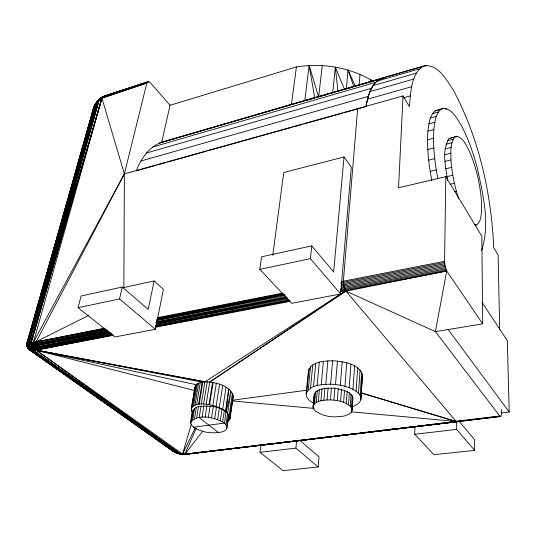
<?xml version="1.0" encoding="UTF-8"?>
<svg xmlns="http://www.w3.org/2000/svg" width="536" height="536" viewBox="0 0 536 536"><rect width="100%" height="100%" fill="white"/><g stroke="black" fill="none" stroke-linecap="round" stroke-linejoin="round"><path stroke-width="0.8" d="M352.835 397.31L351.998 410.636L351.408 412.037L348.561 414.462L343.837 416.157L334.504 416.961L327.851 416.251L321.741 414.63L315.114 410.904L313.165 407.97L313.051 406.496L314.176 394.704L315.711 391.917L319.436 389.692L324.91 388.305L334.9 388.178L344.521 390.382L349.365 392.861L352.246 395.789L352.835 397.31L351.998 410.636M156.405 165.195L136.265 170.823C141.028 158.763 149.021 146.757 161.731 142.201L170.066 105.27L149.939 82.229L147.869 81.8L105.049 95.776C98.235 98.095 94.041 104.868 92.587 111.609L27.055 342.826L26.934 345.901L29.158 349.546L171.835 450.307L30.498 350.283C28.026 349.164 26.693 345.305 28.214 342.873L96.105 103.394L27.142 343.77L27.269 346.725L29.158 349.546L171.346 449.925C175.48 452.98 180.632 454.93 185.831 454.361L500.617 416.505L501.401 414.69L501.408 409.605M123.863 287.685L124.372 173.885L146.857 83.06L147.869 81.8M414.965 426.797L414.723 434.274L433.912 454.702L474.615 450.387L456.625 429.383L456.672 421.537M357.653 108.641L343.355 281.179L343.636 285.433L345.191 289.936L346.001 291.135L435.4 331.623L482.722 323.858L446.729 270.988L445.128 266.385L444.545 261.3L445.838 176.639L398.543 187.801L403.032 95.944L124.372 173.885L33.5 342.035L31.644 343.308L29.996 343.563C29.333 346.176 30.418 349.807 33.245 350.544L179.929 453.811L183.339 454.468L185.831 454.361C178.997 455.01 172.411 451.58 167.734 446.796C172.625 451.526 179.305 455.379 186.354 454.233C184.237 455.942 166.287 449.637 180.759 454.18M352.929 406.516C356.742 405.109 361.525 402.261 360.936 397.545L362.463 374.309C357.793 363.194 343.201 361.579 332.608 360.735C324.226 361.009 311.644 361.338 308.441 370.791L306.13 393.853C306.009 398.536 310.391 401.591 314.109 403.548M362.463 374.309L360.902 399.662M27.939 342.296L27.055 342.826L27.269 346.725L31.771 346.973L109.297 332.086M235.344 448.197L457.201 421.665L456.002 421.249L346.001 291.135L343.764 286.05L343.355 281.179M372.882 81.305L370.858 79.904L370.798 81.512L370.858 79.904C348.527 67.06 321.747 62.866 296.421 66.953L170.066 105.27M437.791 178.388C434.716 162.354 432.807 145.966 433.845 129.625C434.776 122.603 435.272 114.456 440.813 109.337L443.681 108.245C452.525 109.183 456.907 118.603 461.201 125.25C468.491 138.878 473.415 153.611 477.402 168.498C483.097 194.983 490.319 223.834 481.616 250.379M431.835 180.599C428.713 164.344 426.743 147.735 427.882 131.173C428.847 124.131 429.43 115.97 435.038 110.892L443.681 108.245M458.709 198.849C454.622 186.24 451.902 173.168 450.977 159.936C451.031 152.371 449.771 143.434 454.823 137.109L456.813 136.305C463.64 137.819 466.253 145.698 469.322 151.145C473.188 159.822 475.935 168.947 478.058 178.193C480.423 189.295 482.092 200.652 481.482 212.028C480.846 216.45 480.805 222.145 476.605 224.819L475.157 225.127M195.184 390.704L36.522 350.263L34.934 348.903L33.661 346.068C31.39 346.665 28.669 345.988 27.061 344.246L26.974 343.221L94.262 106.463L98.483 100.064L105.049 95.776L102.805 96.735L100.587 98.142L100.024 99.388L101.927 97.934L147.119 82.504L104.614 96.058C98.584 98.021 95.013 103.917 93.083 109.612L27.142 343.77L29.802 345.311L33.661 346.068L35.966 345.218L108.165 331.188M447.627 180.645C445.865 167.091 441.302 150.944 449.034 138.576L456.813 136.305M360.936 397.545L360.132 395.387L358.497 393.25L360.078 369.907M360.132 395.387L361.679 372.091M33.661 346.068L33.5 342.035L101.927 97.934L102.805 96.735M358.497 393.25L356.085 391.213L357.706 367.823M351.998 409.169L351.402 407.668L352.246 395.789M356.085 391.213L352.956 389.33L354.624 365.9M351.408 412.037L351.516 410.462M351.402 407.668L350.222 406.188L351.08 394.288M350.222 406.188L346.263 403.474L347.161 391.541M352.956 389.33L349.211 387.675L350.939 364.212M348.494 404.774L349.365 392.861M346.263 403.474L343.603 402.322L344.521 390.382M349.211 387.675L344.956 386.288L346.752 362.812M499.699 329.439L498.125 255.116L493.736 247.773C491.345 193.576 479.144 138.898 453.677 90.745C446.729 80.474 437.899 62.652 422.924 66.243C410.516 75.161 410.898 92.855 409.383 106.577L403.032 95.944M344.956 386.288L340.34 385.23L342.203 361.746M343.603 402.322L340.595 401.363L341.533 389.417M340.595 401.363L337.332 400.62L338.29 388.674M359.133 84.909L360.004 74.377M337.332 400.62L333.915 400.124L334.9 388.178M340.34 385.23L335.502 384.52L337.439 361.043M313.051 406.496C315.637 399.963 324.528 400.104 330.457 399.89L331.469 387.95M344.012 156.961L333.673 271.96L311.771 245.883L261.575 256.784L259.813 269.36L291.705 303.309L340.648 293.989L351.294 167.192L344.012 156.961L283.752 172.492L272.797 255.223M306.13 393.853C309.56 384.473 322.216 384.493 330.605 384.198L332.608 360.735M327.067 399.923L328.099 387.997M323.851 400.225L324.91 388.305M260.885 445.322L260.014 452.33L283.102 470.682L318.156 466.97L319.047 456.933L300.113 440.585M325.808 384.265L327.878 360.828M321.258 384.714L323.396 361.318M320.91 400.781L321.989 388.881M27.664 347.006L27.611 347.609L27.182 345.867L27.209 346.785L28.475 348.882L30.498 350.283L36.522 350.263L204.926 381.846C215.365 382.081 230.46 385.096 233.267 396.56L230.085 418.475L229.582 419.849L227.478 421.785M190.856 421.912C199.037 413.29 215.459 417.571 224.544 423.058C234.4 434.515 208.893 433.617 203.392 431.467C198.715 429.986 192.464 428.411 190.742 423.199C191.406 415.601 191.332 406.281 201.027 406.248C211.144 405.497 227.177 406.744 230.085 418.475M346.316 88.775L348.052 70.055L355.435 86.343M318.337 401.571L319.436 389.692M192.752 410.703L190.742 423.199M313.165 407.97L313.312 406.402M313.54 404.043L313.835 400.908M314.056 398.556L314.176 394.704M313.533 405.075L314.652 393.263M314.592 403.755L315.711 391.917M317.111 385.538L319.302 362.189M316.213 402.576L317.319 390.717M313.486 386.704L315.724 363.401M182.032 453.804L180.994 454.213L175.969 452.659L180.337 453.992L185.322 454.32L456.551 421.705L184.947 454.206L180.17 453.838L36.435 350.283L34.083 350.269L31.771 346.973L28.542 345.975L26.827 344.092L27.055 342.826L35.972 342.062L105.002 328.789M310.505 388.171L312.783 364.929M306.726 391.863L309.091 368.681M308.247 389.886L310.545 366.704M318.156 466.97L295.899 448.136L296.629 441.021M332.702 92.648L335.335 67.08L344.373 89.056M340.648 293.989L310.404 258.68L311.771 245.883M108.232 331.476L35.966 345.218L28.542 345.975L26.854 345.452L26.947 344.655L27.061 345.74L28.777 347.114L30.988 350.222L174.642 451.975L33.245 350.544L35.678 349.727L31.966 350.001L31.979 350.537L35.296 349.345L112.56 334.531M193.61 427.212L224.544 423.058L228.772 389.082L225.475 411.199L227.612 413.142L228.825 415.882L226.963 428.371M322.23 65.553L318.659 97.036L309.125 65.513L304.79 100.58L161.731 142.201M27.316 342.893L95.703 103.924L98.383 100.286L102.175 97.351L147.119 82.504L102.034 97.632L98.778 100.373L29.527 342.712L28.85 343.208L28.777 347.114L28.019 347.495L27.437 347.201L27.838 346.98M36.033 350.343L35.296 349.345L29.165 349.278L30.988 350.222M384.319 77.7L159.614 142.991L291.416 104.413L296.421 66.953M229.998 416.861L233.194 394.891M229.582 419.849L229.937 417.417M230.172 415.795L230.527 413.37M230.761 411.748L230.996 410.127M231.237 408.506L231.585 406.074M231.827 404.452L232.061 402.838M232.416 400.405L232.651 398.784M225.958 424.405L230.942 391.052L226.219 411.775M226.842 425.765L228.49 414.522M229.227 415.092L232.45 393.069M225.475 411.199L222.668 409.39L226.004 387.233M222.648 421.772L224.336 410.469M220.323 420.579L222.031 409.27M222.668 409.39L219.291 407.708L222.688 385.511M217.636 419.527L219.365 408.204M82.705 147.32L26.807 344.996L35.838 344.146L107.2 330.236M219.291 407.708L216.142 406.476L219.586 384.265M214.675 418.643L216.43 407.32M216.142 406.476L212.826 405.477L216.323 383.247M211.532 417.966L213.315 406.63M212.826 405.477L209.589 404.747L213.134 382.516M208.31 417.504L210.112 406.174M205.107 417.276L206.93 405.953M209.589 404.747L208.993 404.633L212.544 382.403M202.025 417.296L203.868 405.98M192.29 412.807C187.881 404.66 200.772 403.126 206.125 404.238L209.717 382.007L345.707 290.76L340.775 291.705M201.275 404.057L204.926 381.846L345.707 290.76M201.027 406.248L199.164 417.551L218.48 432.552M203.573 404.057L207.198 381.84M198.561 404.291L202.246 382.108L204.926 381.846L36.073 350.055L32.381 350.323M196.612 418.047L198.488 406.757M199.198 404.211L202.876 382.021M196.605 404.68L200.317 382.516L202.246 382.108L36.522 350.263L182.555 454.072L185.322 454.32L456.893 421.772M194.447 418.757L196.337 407.487M193.55 405.92L197.288 383.803L200.317 382.516M191.533 420.72L193.422 409.491M194.957 405.223L198.682 383.079M192.739 419.655L194.628 408.405M191.178 409.37L194.923 387.381L195.318 385.913L197.288 383.803M191.566 407.956L195.318 385.913M191.392 411.025L191.667 409.397M192.424 406.791L196.169 384.714L36.522 350.263M228.604 417.169L228.825 415.882M27.055 342.826L26.827 344.092L28.582 344.266L29.527 342.712L29.996 343.563L31.302 342.43L101.927 97.934L146.857 83.06L101.954 98.209L96.775 102.255M26.974 343.221L27.142 343.77L28.582 344.266L29.882 344.125L33.527 343.549L35.972 342.062L124.372 173.885L101.954 98.209L31.302 342.43L31.644 343.308L33.614 342.966L33.5 342.035L31.792 342.765L31.771 346.973L28.522 348.447L27.892 348.092L30.09 347.114L27.617 345.914M345.459 290.398L446.729 270.988L435.4 331.623L499.673 415.99L500.617 416.505M154.154 280.951L148.184 309.419L122.275 287.048L81.077 295.999L78.082 307.697L114.892 336.963L155.366 329.258L163.44 289.36L154.154 280.951L122.409 287.832M366.075 106.048C368.078 95.944 370.885 84.052 380.54 78.584L422.924 66.243M92.333 114.161C92.755 107.12 96.828 99.656 103.374 96.56L148.338 81.673L104.614 96.058L100.393 98.329L97.451 101.632L28.535 342.832L27.879 343.301L27.383 342.913L95.703 103.924L95.415 104.245M155.366 329.258L119.541 298.954L122.275 287.048M291.416 104.413L379.997 78.839C370.604 84.762 368.071 96.527 365.88 106.637L344.132 112.721M103.026 96.969L101.076 97.887C96.085 101.344 93.472 107.28 92.232 113.056C93.679 106.503 96.802 99.817 103.079 96.621M96.916 101.86L100.393 98.329L102.557 96.895M55.362 244.845L56.039 242.426M60.146 227.921L60.796 225.515M61.251 223.901L61.928 221.489M62.859 218.259L63.972 214.239M64.447 212.618L65.104 210.213M66.035 206.983L66.692 204.571M67.141 202.963L67.824 200.544M68.749 197.315L69.861 193.295M70.337 191.68L70.993 189.268M71.918 186.046L74.169 177.992M74.638 176.377L75.75 172.358M76.219 170.743L76.889 168.331M77.807 165.101L80.058 157.055M80.521 155.44L82.779 147.387M83.227 145.779L85.948 136.117M86.41 134.502L88.668 126.449M89.123 124.834L91.837 115.173M102.034 97.632L98.323 100.534L98.778 100.373L30.793 342.511L101.874 98.242M27.383 342.913L27.745 343.79L28.85 343.208L28.535 342.832L96.105 103.394M27.162 342.698L82.698 147.333M28.535 342.832L98.778 100.373M182.582 454.213L191.205 424.458M92.232 113.056L93.452 108.708L92.587 111.609M31.792 342.765L31.302 342.43L29.996 343.563L33.487 344.159M92.581 111.522L93.478 109.237M27.075 345.465L27.611 347.609M26.968 343.442L27.229 342.625L27.383 343.502M232.765 397.973L233.267 396.56M26.854 345.452L26.994 345.063L26.934 345.901L27.577 345.372L33.493 344.789L107.173 329.948M94.055 108.44L93.7 108.547C94.879 106.235 95.401 102.51 97.9 101.304L101.364 97.827L105.049 95.776M95.354 105.11C96.426 103.16 97.451 99.91 99.85 99.401M26.927 344.246L27.014 344.735M178.247 453.543L184.82 454.133L196.216 428.318M27.028 343.053L27.229 342.625M182.555 454.072L195.205 427.896M93.7 108.547L94.698 106.543M94.262 106.463L97.23 101.914M95.549 103.924L99.254 99.475L101.364 97.827M98.644 100.668L99.535 99.421L98.115 100.875M185.322 454.32L180.337 453.992L184.947 454.206L202.722 431.132M98.175 100.728L99.254 99.475M100.044 99.086L99.321 99.857L30.793 342.511L101.927 97.934L98.323 100.534M98.383 100.286L102.349 97.103M34.083 350.269L33.761 350.551L179.929 453.811L178.079 453.443M31.644 343.308L35.838 344.146L35.966 345.218L33.822 346.692L36.582 347.261L110.429 333.003M209.717 382.007L346.001 291.135L446.729 270.988M35.296 349.345L37.058 348.166L111.716 333.801M457.349 421.544L456.719 421.758L361.358 392.935M27.269 346.725L31.617 346.363M104.949 96.346L148.057 81.961M179.352 453.369C178.428 454.89 165.269 446.093 174.193 451.413L171.935 449.892M95.817 103.669L96.225 103.502M33.614 342.966L88.829 315.389M110.342 332.715L36.582 347.261L34.036 347.301L29.165 349.278M34.036 347.301L28.475 348.882L38.538 355.81M184.17 454.247L183.339 454.468M104.721 96.286L106.074 95.663L103.374 96.56M111.83 334.035L37.058 348.166L36.582 347.261L30.19 349.532L30.498 350.283M31.966 350.001L37.058 348.166L34.599 348.413L31.564 349.633L31.979 350.537L30.19 349.532M378.791 79.643L384.258 77.78L375.495 80.561M371.515 81.834L373.9 81.07M319.456 96.795L321.855 96.091M323.456 95.622L327.456 94.443M332.253 93.036L334.652 92.326M336.253 91.857L340.253 90.684M343.449 89.74L384.238 77.747L304.79 100.58L313.995 98.168M426.777 65.318L380.54 78.584M376.573 81.271L419.42 68.829M152.68 147.025L375.448 82.417M373.029 85.613L416.338 73.11M146.368 153.048L371.508 88.279M369.981 91.602L413.738 79.073M140.847 161.021L368.286 96.38M367.482 99.2L411.675 86.698M158.019 164.74L166.073 162.488M167.688 162.04L206.36 151.232M207.968 150.777L282.901 129.833M284.509 129.384L292.569 127.133M294.177 126.684L302.237 124.432M303.845 123.977L332.849 115.87M334.464 115.421L342.517 113.17M403.038 97.894L410.208 95.897M34.492 350.484L113.143 335.067M435.038 110.892L440.813 109.337M445.45 109.136L446.87 108.754M432.505 113.619L438.327 112.058M430.428 117.954L436.297 116.392M428.867 123.836L434.783 122.282M427.882 131.173L433.845 129.625M427.507 139.802L433.503 138.268M449.034 138.576L454.823 137.109M447.352 140.734L453.175 139.266M446.066 144.204L451.922 142.737M427.762 149.537L433.798 148.023M445.228 148.901L451.118 147.434M444.88 154.69L450.796 153.229M428.653 160.15L434.716 158.656M445.027 161.383L450.977 159.936M430.16 171.366L436.244 169.905M445.684 168.78L451.647 167.353M446.83 176.632L452.806 175.218M449.918 184.317L454.407 183.279M454.903 191.587L456.397 191.245M176.726 452.565L179.104 453.503L176.13 452.699L171.413 449.985M78.082 307.697L119.541 298.954M259.813 269.36L310.404 258.68M33.741 342.41L104.446 328.193M156.378 320.16L284.294 294.7M340.876 283.437L343.335 282.948M156.237 323.67L287.37 297.822M341.459 287.155L343.918 286.673M157.718 317.647L282.459 293.145M341.693 281.507L444.545 261.3M35.972 342.062L105.002 328.521M157.597 318.21L283.33 293.547M340.856 282.264L343.321 281.782M343.315 282.311L444.572 262.479M33.527 343.549L105.84 329.406M156.793 319.436L284.167 294.525M343.368 283.531L444.679 263.745M156.418 320.642L285.199 295.53M340.976 284.663L343.435 284.18M343.522 284.79L444.867 265.065M156.572 321.781L286.204 296.596M341.177 285.909L343.636 285.433M343.764 286.05L445.128 266.385M156.056 323.034L286.492 297.788M155.782 326.772L289.433 300.776M340.266 290.887L345.191 289.936M157.604 318.672L284.16 294.331M344.092 287.283L445.456 267.678M156.378 324.133L287.665 298.786M340.997 288.495L344.28 287.859M344.494 288.435L445.838 268.905M156.016 325.272L288.917 299.691M340.608 289.748L344.708 288.958M344.956 289.487L446.267 270.017M155.306 326.337L290.117 300.488M155.862 322.424L286.432 297.601M36.073 350.055L113.277 335.268M155.983 327.094L289.855 301.453M155.38 325.808L289.313 300.495M232.564 400.211L306.766 390.201M34.297 347.877L29.219 348.179L27.437 347.201M501.756 412.894L509.2 411.983L507.344 340.641L482.078 302.465M456.002 421.249L499.673 415.99M184.82 454.133L456.203 421.457L361.237 392.928M456.364 421.598L500.001 416.345M458.166 421.443L461.456 421.048M463.097 420.854L474.595 419.467M476.236 419.273L492.664 417.296M494.313 417.095L500.879 416.305M34.599 348.413L28.522 348.447M342.223 435.125L343.877 434.924M355.489 433.537L357.15 433.343M364.607 432.452L366.269 432.257M368.755 431.956L370.416 431.761M375.388 431.165L373.733 431.366L375.321 431.212M377.88 430.87L379.535 430.669M382.021 430.375L383.682 430.18M386.999 429.785L388.66 429.584M391.146 429.289L392.801 429.088M396.117 428.693L397.779 428.498M400.265 428.204L401.926 428.003M411.045 426.917L409.39 427.112L411.005 426.944M413.531 426.616L415.192 426.422M422.656 425.53L424.311 425.336L422.623 425.55M431.775 424.445L433.436 424.244L431.755 424.458M437.577 423.748L435.922 423.949L438.394 423.661M440.069 423.453L442.555 423.159L440.056 423.467M199.379 452.277L201.04 452.076M212.658 450.682L214.32 450.488M221.783 449.59L223.445 449.396M244.195 446.91L245.857 446.709M257.474 445.322L259.129 445.121M266.6 444.23L268.261 444.029M270.754 443.734L272.409 443.533M279.879 442.636L281.541 442.441M284.026 442.14L285.688 441.945M289.011 441.543L290.666 441.349M293.159 441.048L294.82 440.853M302.291 439.956L303.945 439.755M315.563 438.368L317.225 438.167M324.695 437.276L326.357 437.075M328.843 436.78L330.504 436.579M337.975 435.681L339.636 435.487M342.122 435.185L343.784 434.991M347.1 434.589L348.762 434.395M351.254 434.093L352.909 433.899M355.402 433.597L357.063 433.396M360.38 433.001L362.041 432.8M364.534 432.505L366.188 432.304M368.681 432.009L371.173 431.708M377.813 430.917L379.468 430.716M382.791 430.321L384.446 430.12M386.938 429.825L388.6 429.624M391.917 429.229L393.578 429.028M396.07 428.733L397.725 428.532M405.196 427.634L406.858 427.44M413.497 426.643L415.983 426.348M183.071 454.428L202.675 452.163M203.814 451.955L225.066 449.483M226.219 449.282L234.185 448.391M260.014 452.33L295.899 448.136M414.723 434.274L456.625 429.383M34.934 348.903L29.828 349.124L27.892 348.092M28.127 348.346L27.872 347.355L28.127 348.346L28.629 348.293M36.435 350.283L33.761 350.551L180.17 453.838M27.879 343.301L28.85 343.208M31.986 347.569L28.019 347.495M185.53 454.28C180.558 454.669 175.661 452.833 171.634 449.992M474.467 224.912L476.605 224.819M330.605 384.198L335.502 384.52M330.457 399.89L333.915 400.124M232.59 400.962L314.056 408.432M351.462 411.856L456.203 421.457M103.696 96.547L104.386 96.688M206.125 404.238L208.993 404.633M33.554 345.425L28.582 344.266M35.966 345.218L29.882 344.125L29.527 342.712L30.157 343.027M180.438 453.744L181.764 453.985M179.908 453.704L181.503 454.113M181.242 454.186L176.512 452.652M175.882 452.351L171.775 449.959M29.158 349.546L29.916 349.954M29.38 349.653L28.944 348.507L28.736 348.99L29.38 349.653L69.64 377.887M71 378.838L82.604 386.972M83.964 387.93L94.885 395.588M96.252 396.546L101.706 400.372M103.756 401.806L107.85 404.68M111.26 407.072L113.994 408.988M116.721 410.898L120.814 413.772M123.548 415.681L126.958 418.073M131.052 420.948L133.096 422.381M138.556 426.214L139.923 427.165M144.017 430.04L146.06 431.473M150.837 434.823L152.204 435.781M39.905 356.775L44.012 359.663M45.379 360.621L50.853 364.473M52.91 365.921L57.7 369.291M59.757 370.731L64.548 374.101M67.281 376.031L70.705 378.436M74.812 381.324L77.553 383.247M80.286 385.176L84.393 388.064M87.134 389.987L91.241 392.875M94.664 395.28L98.081 397.692M102.188 400.58L104.245 402.02M109.036 405.39L110.403 406.355M116.567 410.683L117.933 411.648M122.041 414.536L124.781 416.465M129.571 419.829L131.621 421.276M136.412 424.646L137.786 425.611M149.417 433.792L151.474 435.239M30.84 350.336L174.642 451.975M33.245 350.544L177.242 453.094M458.796 420.901L474.561 439.674L474.615 450.387M448.136 329.473L509.2 411.983M445.838 176.639L481.817 236.209L482.722 323.858M370.858 79.904L371.548 81.418M348.052 70.055L353.8 86.551M309.125 65.513L314.759 97.967M194.923 387.381L195.05 388.513M335.335 67.08L337.921 91.033M88.641 126.429L83.154 145.725L88.641 126.422M420.164 425.825L418.509 426.026L420.137 425.852M429.289 424.74L426.803 425.035L429.262 424.753M446.702 422.663L445.041 422.864L446.696 422.67M451.674 422.073L449.188 422.368L451.674 422.073M455.821 421.577L453.335 421.872L455.821 421.577"/></g></svg>
